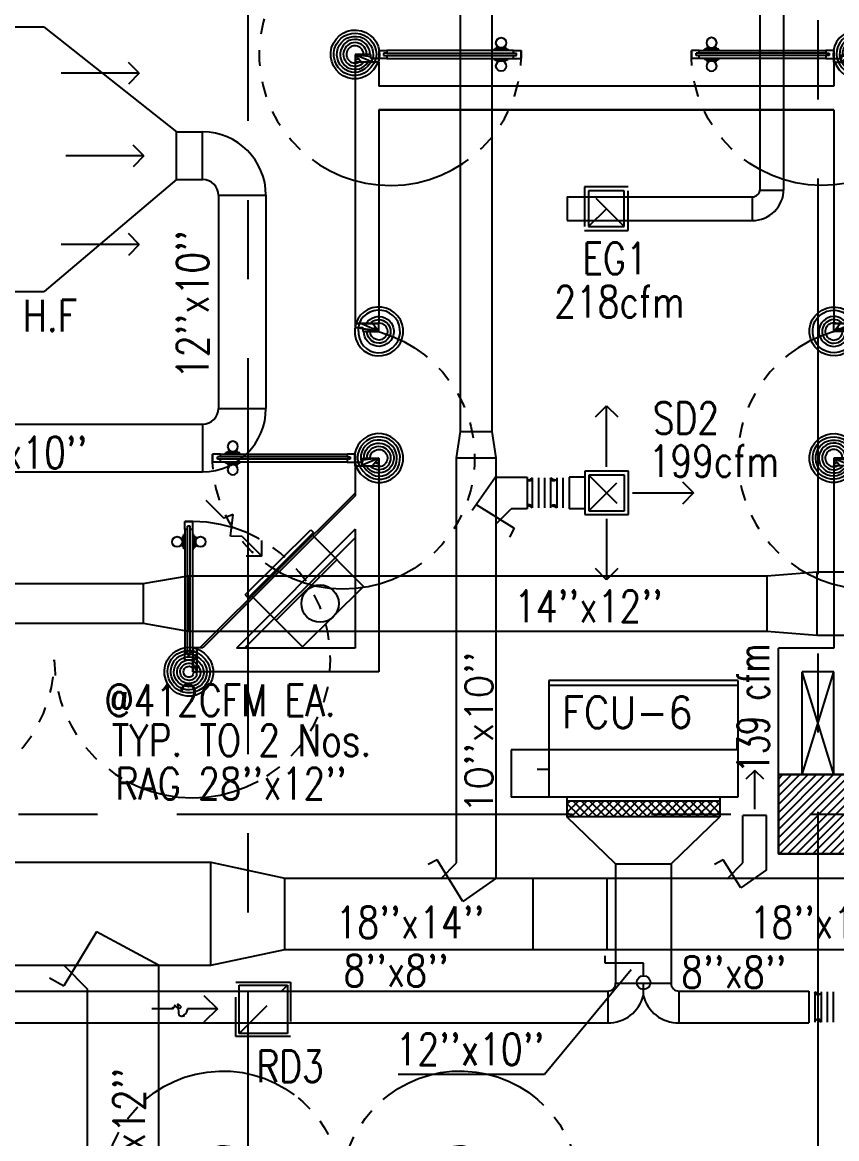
# Model space of a CAD drawing. Extents: x 417866029 to 417866302, y 43498040 to 43498122.
# Drawn here: x 417866060.51 to 417866065.65, y 43498096.26 to 43498103.31 of the extents above; entities that cross this region are included whole.
import ezdxf

# ---------------------------------------------------------------- set-up
doc = ezdxf.new("R2010")
doc.units = 0
doc.header["$MEASUREMENT"] = 0
for name, pattern in [('CENTERX2', [4, 2.5, -0.5, 0.5, -0.5]), ('HIDDEN', [0.375, 0.25, -0.125]), ('HIDDEN2', [0.1875, 0.125, -0.0625])]:
    doc.linetypes.add(name, pattern=pattern)
doc.layers.get('0').update_dxf_attribs({"linetype": 'CONTINUOUS'})
for name, color, linetype in [('AXES', 11, 'CENTERX2'), ('COL', 7, 'CONTINUOUS'), ('DOOR', 9, 'CONTINUOUS'), ('DUCT', 6, 'CONTINUOUS'), ('EXDUCT', 10, 'CONTINUOUS'), ('FCU', 6, 'CONTINUOUS'), ('HAT', 11, 'CONTINUOUS'), ('M-AC-FLEX', 7, 'CONTINUOUS'), ('M-EGU.', 2, 'CONTINUOUS'), ('M-TEXT', 2, 'CONTINUOUS'), ('SHAFT', 9, 'CONTINUOUS'), ('WALL', 9, 'CONTINUOUS')]:
    doc.layers.add(name, color=color, linetype=linetype)
doc.styles.add('AC', font='ROMANS.SHX', dxfattribs={"height": 200})
doc.styles.add('ROMANS', font='ROMANS.shx', dxfattribs={"width": 0.6})

# ---------------------------------------------------------------- blocks, each defined once
blk = doc.blocks.new('DOOR90')
at = {"layer": 'DOOR', "color": 7, "linetype": 'ByBlock'}
for p, q in [((-150, 0), (0, 0)), ((-150, 0), (-150, -25)), ((0, -50), (-113.7, 0)), ((0, -50), (-40.1, 0)), ((0, -50), (0, 0)), ((-1000, -25), (-1050, -25)), ((-1050, -75), (-1050, -25)), ((-1050, -25), (-1050, -75)), ((-1000, -42), (-1020, -42)), ((-1020, -42), (-1020, -58)), ((-1000, -58), (-1020, -58)), ((-1000, -25), (-1000, -42)), ((-1000, -58), (-1000, -75)), ((-877.6, -17.8), (-967.6, -17.8)), ((-967.6, -25), (-967.6, -17.8)), ((-955, -8.8), (-890.2, -8.8)), ((-955, -17.8), (-955, -8.8)), ((-955, -17.8), (-890.2, -17.8)), ((-890.2, -17.8), (-890.2, -8.8)), ((-877.6, -25), (-877.6, -17.8)), ((-200, -25), (-150, -25)), ((-200, -42), (-200, -25)), ((-180, -42), (-200, -42)), ((-200, -58), (-180, -58)), ((-200, -75), (-200, -58)), ((-180, -58), (-180, -42)), ((-150, -25), (-100, -25)), ((-150, -75), (-150, -25)), ((-100, -25), (-100, -50)), ((0, -50), (-100, -36.6)), ((-100, -50), (0, -50)), ((-1000, -75), (-1050, -75)), ((-967.6, -75), (-967.6, -82.2)), ((-877.6, -82.2), (-967.6, -82.2)), ((-955, -82.2), (-890.2, -82.2)), ((-955, -82.2), (-955, -91.2)), ((-955, -91.2), (-890.2, -91.2)), ((-890.2, -82.2), (-890.2, -91.2)), ((-877.6, -75), (-877.6, -82.2)), ((-150, -75), (-200, -75)), ((-150, -875), (-100, -875)), ((-150, -900), (-150, -875)), ((-150, -900), (0, -900)), ((0, -900), (-150, -900)), ((0, -850), (-113.7, -900)), ((-100, -875), (-100, -850)), ((0, -850), (-100, -863.4)), ((-100, -850), (0, -850)), ((0, -850), (-40.1, -900)), ((0, -850), (0, -900))]:
    blk.add_line(p, q, dxfattribs=at)
at = {"layer": 'DOOR', "linetype": 'ByBlock'}
for p, q in [((-200, -25), (-1000, -25)), ((-200, -42), (-1000, -42)), ((-200, -58), (-1000, -58)), ((-1000, -75), (-200, -75))]:
    blk.add_line(p, q, dxfattribs=at)
at = {"layer": 'DOOR', "color": 7, "linetype": 'ByBlock'}
for centre in [(-922.6, 23.5), (-922.6, -123.5)]:
    blk.add_circle(centre, 32.4, dxfattribs=at)
for centre, radius, start, end in [((0, -50), 154.4, 161.10529, 166.28577), ((0, -50), 94.4, 148.01819, 180), ((0, -50), 134.4, 158.15985, 169.28002), ((0, -50), 114.4, 154.08384, 167.37743), ((0, -50), 74.4, 137.77643, 180), ((0, -50), 54.4, 113.20738, 180), ((0, -50), 34.4, 90, 180), ((0, -50), 14.4, 90, 180), ((0, -850), 154.4, 193.71423, 198.89471), ((0, -850), 134.4, 190.71998, 201.84015), ((0, -850), 94.4, 180, 211.98181), ((0, -850), 74.4, 180, 222.22357), ((0, -850), 54.4, 180, 246.79262), ((0, -850), 34.4, 180, 270), ((0, -850), 14.4, 180, 270)]:
    blk.add_arc(centre, radius, start, end, dxfattribs=at)
at = {"layer": 'DOOR', "linetype": 'HIDDEN', "ltscale": 0.5}
blk.add_arc((-222.2, -50), 828.2, 178.27012, 275.00304, dxfattribs=at)
blk = doc.blocks.new('A$C6F293607')
at = {"layer": 'DOOR', "color": 0, "linetype": 'ByBlock'}
for p, q in [((80.9, 875), (130.9, 875)), ((130.9, 875), (80.9, 875)), ((80.9, 825), (80.9, 875)), ((130.9, 825), (130.9, 875)), ((1630.9, 875), (1580.9, 875)), ((1580.9, 875), (1630.9, 875)), ((1580.9, 825), (1580.9, 875)), ((1630.9, 825), (1630.9, 875)), ((73.7, 780), (64.7, 780)), ((64.7, 780), (64.7, 715.2)), ((80.9, 792.6), (73.7, 792.6)), ((73.7, 702.6), (73.7, 792.6)), ((73.7, 780), (73.7, 715.2)), ((80.9, 825), (97.9, 825)), ((97.9, 845), (113.9, 845)), ((97.9, 825), (97.9, 845)), ((113.9, 825), (113.9, 845)), ((113.9, 825), (130.9, 825)), ((130.9, 792.6), (138.1, 792.6)), ((138.1, 702.6), (138.1, 792.6)), ((138.1, 780), (147.1, 780)), ((138.1, 780), (138.1, 715.2)), ((147.1, 780), (147.1, 715.2)), ((1597.9, 825), (1580.9, 825)), ((1613.9, 845), (1597.9, 845)), ((1597.9, 825), (1597.9, 845)), ((1613.9, 825), (1613.9, 845)), ((1630.9, 825), (1613.9, 825)), ((73.7, 715.2), (64.7, 715.2)), ((138.1, 715.2), (147.1, 715.2)), ((80.9, 702.6), (73.7, 702.6)), ((130.9, 702.6), (138.1, 702.6)), ((55.9, 0), (55.9, 150)), ((55.9, 150), (80.9, 150)), ((80.9, 150), (80.9, 0)), ((1655.9, 150), (1630.9, 150)), ((1630.9, 150), (1630.9, 0)), ((1655.9, 0), (1655.9, 150)), ((97.9, 125), (80.9, 125)), ((80.9, 125), (80.9, 75)), ((130.9, 75), (80.9, 75)), ((97.9, 105), (97.9, 125)), ((113.9, 105), (97.9, 105)), ((130.9, 125), (113.9, 125)), ((113.9, 125), (113.9, 105)), ((130.9, 75), (130.9, 125)), ((1580.9, 125), (1597.9, 125)), ((1580.9, 75), (1580.9, 125)), ((1580.9, 75), (1630.9, 75)), ((1597.9, 125), (1597.9, 105)), ((1597.9, 105), (1613.9, 105)), ((1613.9, 125), (1630.9, 125)), ((1613.9, 105), (1613.9, 125)), ((1630.9, 125), (1630.9, 75)), ((80.9, 0), (55.9, 0)), ((1630.9, 0), (1655.9, 0))]:
    blk.add_line(p, q, dxfattribs=at)
at = {"layer": 'DOOR', "linetype": 'ByBlock'}
for p, q in [((80.9, 125), (80.9, 825)), ((97.9, 125), (97.9, 825)), ((113.9, 125), (113.9, 825)), ((130.9, 825), (130.9, 125)), ((1580.9, 825), (1580.9, 125)), ((1597.9, 125), (1597.9, 825)), ((1613.9, 125), (1613.9, 825)), ((1630.9, 125), (1630.9, 825))]:
    blk.add_line(p, q, dxfattribs=at)
at = {"layer": 'DOOR', "color": 9, "linetype": 'ByBlock'}
for p, q in [((80.9, 56.9), (55.9, 113.7)), ((1630.9, 56.9), (1655.9, 113.7)), ((80.9, 20.1), (55.9, 40.1)), ((1630.9, 20.1), (1655.9, 40.1))]:
    blk.add_line(p, q, dxfattribs=at)
at = {"layer": 'DOOR', "color": 0, "linetype": 'ByBlock'}
for centre in [(32.4, 747.6), (179.5, 747.6)]:
    blk.add_circle(centre, 32.4, dxfattribs=at)
at = {"layer": 'DOOR', "linetype": 'HIDDEN', "ltscale": 0.5}
for centre, start, end in [((105.9, 123.8), 356.27506, 91.90618), ((1605.9, 123.8), 88.09382, 183.72494)]:
    blk.add_arc(centre, 751.6, start, end, dxfattribs=at)
at = {"layer": 'DOOR', "color": 9, "linetype": 'ByBlock'}
for centre, radius, start, end in [((105.9, 0), 154.4, 103.71423, 108.89471), ((1605.9, 0), 154.4, 71.10529, 76.28577), ((105.9, 0), 134.4, 100.71998, 111.84015), ((105.9, 0), 114.4, 102.62257, 115.91616), ((105.9, 0), 94.4, 105.35656, 121.98181), ((1605.9, 0), 134.4, 68.15985, 79.28002), ((1605.9, 0), 114.4, 64.08384, 77.37743), ((1605.9, 0), 94.4, 58.01819, 74.64344), ((105.9, 0), 74.4, 109.63413, 132.22357), ((105.9, 0), 54.4, 117.35758, 156.79262), ((105.9, 0), 34.4, 136.61069, 180), ((1605.9, 0), 74.4, 47.77643, 70.36587), ((1605.9, 0), 54.4, 23.20738, 62.64242), ((1605.9, 0), 34.4, 0, 43.38931)]:
    blk.add_arc(centre, radius, start, end, dxfattribs=at)
blk = doc.blocks.new('D1')
at = {"layer": 'DOOR', "color": 0, "linetype": 'ByBlock'}
for p, q in [((25, 948.6), (75, 948.6)), ((75, 948.6), (25, 948.6)), ((25, 898.6), (25, 948.6)), ((42, 918.6), (58, 918.6)), ((42, 898.6), (42, 918.6)), ((58, 898.6), (58, 918.6)), ((75, 898.6), (75, 948.6)), ((1775, 948.6), (1725, 948.6)), ((1725, 948.6), (1775, 948.6)), ((1725, 898.6), (1725, 948.6)), ((1758, 918.6), (1742, 918.6)), ((1742, 898.6), (1742, 918.6)), ((1758, 898.6), (1758, 918.6)), ((1775, 898.6), (1775, 948.6)), ((17.8, 853.6), (8.8, 853.6)), ((8.8, 853.6), (8.8, 788.8)), ((25, 866.2), (17.8, 866.2)), ((17.8, 776.2), (17.8, 866.2)), ((17.8, 853.6), (17.8, 788.8)), ((25, 898.6), (42, 898.6)), ((58, 898.6), (75, 898.6)), ((75, 866.2), (82.2, 866.2)), ((82.2, 776.2), (82.2, 866.2)), ((82.2, 853.6), (91.2, 853.6)), ((82.2, 853.6), (82.2, 788.8)), ((91.2, 853.6), (91.2, 788.8)), ((1717.8, 853.6), (1708.8, 853.6)), ((1708.8, 853.6), (1708.8, 788.8)), ((1725, 866.2), (1717.8, 866.2)), ((1717.8, 776.2), (1717.8, 866.2)), ((1717.8, 853.6), (1717.8, 788.8)), ((1742, 898.6), (1725, 898.6)), ((1775, 898.6), (1758, 898.6)), ((1775, 866.2), (1782.2, 866.2)), ((1782.2, 776.2), (1782.2, 866.2)), ((1782.2, 853.6), (1791.2, 853.6)), ((1782.2, 853.6), (1782.2, 788.8)), ((1791.2, 853.6), (1791.2, 788.8)), ((17.8, 788.8), (8.8, 788.8)), ((25, 776.2), (17.8, 776.2)), ((75, 776.2), (82.2, 776.2)), ((82.2, 788.8), (91.2, 788.8)), ((1717.8, 788.8), (1708.8, 788.8)), ((1725, 776.2), (1717.8, 776.2)), ((1775, 776.2), (1782.2, 776.2)), ((1782.2, 788.8), (1791.2, 788.8)), ((0, 0), (0, 150)), ((0, 150), (25, 150)), ((25, 150), (25, 0)), ((1800, 150), (1775, 150)), ((1775, 150), (1775, 0)), ((1800, 0), (1800, 150)), ((42, 125), (25, 125)), ((25, 125), (25, 75)), ((75, 75), (25, 75)), ((42, 105), (42, 125)), ((58, 105), (42, 105)), ((75, 125), (58, 125)), ((58, 125), (58, 105)), ((75, 75), (75, 125)), ((1725, 125), (1742, 125)), ((1725, 75), (1725, 125)), ((1725, 75), (1775, 75)), ((1742, 125), (1742, 105)), ((1742, 105), (1758, 105)), ((1758, 125), (1775, 125)), ((1758, 105), (1758, 125)), ((1775, 125), (1775, 75)), ((25, 0), (0, 0)), ((1775, 0), (1800, 0))]:
    blk.add_line(p, q, dxfattribs=at)
at = {"layer": 'DOOR', "linetype": 'ByBlock'}
for p, q in [((25, 125), (25, 898.6)), ((42, 125), (42, 898.6)), ((58, 125), (58, 898.6)), ((75, 898.6), (75, 125)), ((1725, 898.6), (1725, 125)), ((1742, 125), (1742, 898.6)), ((1758, 125), (1758, 898.6)), ((1775, 125), (1775, 898.6))]:
    blk.add_line(p, q, dxfattribs=at)
at = {"layer": 'DOOR', "color": 9, "linetype": 'ByBlock'}
for p, q in [((25, 56.9), (0, 113.7)), ((1775, 56.9), (1800, 113.7)), ((25, 20.1), (0, 40.1)), ((1775, 20.1), (1800, 40.1))]:
    blk.add_line(p, q, dxfattribs=at)
at = {"layer": 'DOOR', "color": 0, "linetype": 'ByBlock'}
for centre in [(-23.5, 821.2), (123.5, 821.2), (1676.5, 821.2), (1823.5, 821.2)]:
    blk.add_circle(centre, 32.4, dxfattribs=at)
at = {"layer": 'DOOR', "linetype": 'HIDDEN', "ltscale": 0.5}
for centre, start, end in [((27.5, 76.1), 359.92935, 90.16435), ((1772.5, 76.1), 89.83565, 180.07065)]:
    blk.add_arc(centre, 872.5, start, end, dxfattribs=at)
at = {"layer": 'DOOR', "color": 9, "linetype": 'ByBlock'}
for centre, radius, start, end in [((50, 0), 154.4, 103.71423, 108.89471), ((1750, 0), 154.4, 71.10529, 76.28577), ((50, 0), 134.4, 100.71998, 111.84015), ((50, 0), 114.4, 102.62257, 115.91616), ((50, 0), 94.4, 105.35656, 121.98181), ((1750, 0), 134.4, 68.15985, 79.28002), ((1750, 0), 114.4, 64.08384, 77.37743), ((1750, 0), 94.4, 58.01819, 74.64344), ((50, 0), 74.4, 109.63413, 132.22357), ((50, 0), 54.4, 117.35758, 156.79262), ((50, 0), 34.4, 136.61069, 180), ((1750, 0), 74.4, 47.77643, 70.36587), ((1750, 0), 54.4, 23.20738, 62.64242), ((1750, 0), 34.4, 0, 43.38931)]:
    blk.add_arc(centre, radius, start, end, dxfattribs=at)
blk = doc.blocks.new('*X40')
at = {"color": 0}
for p, q in [((-750.2, 2537.8), (-672.3, 2615.8)), ((-750.2, 2590.8), (-725.3, 2615.8)), ((-719.2, 2515.8), (-619.2, 2615.8)), ((-606.6, 2515.8), (-706.6, 2615.8)), ((-666.2, 2515.8), (-566.2, 2615.8)), ((-553.6, 2515.8), (-653.6, 2615.8)), ((-613.2, 2515.8), (-513.2, 2615.8)), ((-500.5, 2515.8), (-600.5, 2615.8)), ((-560.1, 2515.8), (-460.1, 2615.8)), ((-447.5, 2515.8), (-547.5, 2615.8)), ((-507.1, 2515.8), (-407.1, 2615.8)), ((-394.5, 2515.8), (-494.5, 2615.8)), ((-454.1, 2515.8), (-354.1, 2615.8)), ((-341.4, 2515.8), (-441.4, 2615.8)), ((-401, 2515.8), (-301, 2615.8)), ((-288.4, 2515.8), (-388.4, 2615.8)), ((-348, 2515.8), (-248, 2615.8)), ((-235.4, 2515.8), (-335.4, 2615.8)), ((-295, 2515.8), (-195, 2615.8)), ((-182.3, 2515.8), (-282.3, 2615.8)), ((-241.9, 2515.8), (-141.9, 2615.8)), ((-129.3, 2515.8), (-229.3, 2615.8)), ((-188.9, 2515.8), (-88.9, 2615.8)), ((-76.3, 2515.8), (-176.3, 2615.8)), ((-135.9, 2515.8), (-35.9, 2615.8)), ((-23.2, 2515.8), (-123.2, 2615.8)), ((-82.8, 2515.8), (17.2, 2615.8)), ((29.8, 2515.8), (-70.2, 2615.8)), ((-29.8, 2515.8), (70.2, 2615.8)), ((82.8, 2515.8), (-17.2, 2615.8)), ((23.2, 2515.8), (123.2, 2615.8)), ((135.9, 2515.8), (35.9, 2615.8)), ((76.3, 2515.8), (176.3, 2615.8)), ((188.9, 2515.8), (88.9, 2615.8)), ((214.8, 2543), (141.9, 2615.8)), ((214.8, 2596), (195, 2615.8)), ((-659.6, 2515.8), (-750.2, 2606.4)), ((-712.7, 2515.8), (-750.2, 2553.4)), ((129.3, 2515.8), (214.8, 2601.2)), ((182.3, 2515.8), (214.8, 2548.2))]:
    blk.add_line(p, q, dxfattribs=at)
blk = doc.blocks.new('WAP16')
at = {"color": 6}
for p, q in [((-597, 0), (-597, -737)), ((-597, 0), (597, 0)), ((597, 0), (597, -737)), ((-597, -437), (597, -437)), ((-597, -737), (597, -737))]:
    blk.add_line(p, q, dxfattribs=at)
at = {"color": 3}
for p, q in [((-597, -32), (597, -32)), ((597, -437), (835, -437)), ((835, -437), (835, -737)), ((597, -562), (670.3, -562)), ((-482.5, -737), (-482.5, -862)), ((-482.5, -762), (482.5, -762)), ((482.5, -737), (482.5, -862)), ((597, -737), (835, -737)), ((-482.5, -862), (482.5, -862))]:
    blk.add_line(p, q, dxfattribs=at)
at = {"color": 11}
blk.add_blockref('*X40', (267.7, -3377.8), dxfattribs=at)
blk = doc.blocks.new('*X80')
at = {"color": 0}
for p, q in [((49339.2, 169936.3), (49792.7, 170389.7)), ((49339.2, 169989.3), (49739.6, 170389.7)), ((49339.2, 170042.3), (49686.6, 170389.7)), ((49339.2, 170095.4), (49633.6, 170389.7)), ((49339.2, 170148.4), (49580.5, 170389.7)), ((49339.2, 170201.4), (49527.5, 170389.7)), ((49339.2, 170254.5), (49474.5, 170389.7)), ((49339.2, 170307.5), (49421.4, 170389.7)), ((49339.2, 170360.5), (49368.4, 170389.7)), ((49345.7, 169889.7), (49839.2, 170383.3)), ((49398.7, 169889.7), (49839.2, 170330.2)), ((49451.8, 169889.7), (49839.2, 170277.2)), ((49504.8, 169889.7), (49839.2, 170224.2)), ((49557.8, 169889.7), (49839.2, 170171.1)), ((49610.9, 169889.7), (49839.2, 170118.1)), ((49663.9, 169889.7), (49839.2, 170065.1)), ((49716.9, 169889.7), (49839.2, 170012)), ((49770, 169889.7), (49839.2, 169959)), ((49823, 169889.7), (49839.2, 169906))]:
    blk.add_line(p, q, dxfattribs=at)
blk = doc.blocks.new('COL50')
at = {"layer": 'COL'}
blk.add_lwpolyline([(-250, 250), (-250, -250), (250, -250), (250, 250)], close=True, dxfattribs=at)

msp = doc.modelspace()

# ---------------------------------------------------------------- linework, layer by layer
at = {"layer": 'AXES'}
for p, q in [((417866065.5337, 43498039.8221), (417866065.5337, 43498118.2996)), ((417866061.9337, 43498046.6864), (417866061.9337, 43498105.5064)), ((417866029.4822, 43498098.3064), (417866098.5737, 43498098.3064))]:
    msp.add_line(p, q, dxfattribs=at)
at = {"layer": 'DOOR', "color": 0, "linetype": 'ByBlock'}
for p, q in [((417866061.5837, 43498099.2065), (417866061.5837, 43498099.3565)), ((417866061.5837, 43498099.3565), (417866061.6087, 43498099.3565))]:
    msp.add_line(p, q, dxfattribs=at)
at = {"layer": 'DOOR', "color": 9, "linetype": 'ByBlock'}
msp.add_arc((417866061.5587, 43498099.3565), 0.0344, 316.61069, 0, dxfattribs=at)
at = {"layer": 'DUCT', "linetype": 'ByBlock'}
for p, q in [((417866063.2748, 43498100.7244), (417866063.2748, 43498104.4602)), ((417866063.4748, 43498100.7244), (417866063.4748, 43498104.4602)), ((417866063.2498, 43498100.5571), (417866063.2748, 43498100.7244)), ((417866063.2748, 43498100.7244), (417866063.4748, 43498100.7244)), ((417866063.4998, 43498100.5571), (417866063.4748, 43498100.7244)), ((417866063.2498, 43498097.9992), (417866063.2498, 43498100.5571)), ((417866063.2498, 43498100.5571), (417866063.4998, 43498100.5571)), ((417866063.4998, 43498097.9025), (417866063.4998, 43498100.5571)), ((417866063.4956, 43498100.436), (417866063.3486, 43498100.2261)), ((417866063.4956, 43498100.436), (417866063.6956, 43498100.436)), ((417866063.6956, 43498100.436), (417866063.6956, 43498100.236)), ((417866063.3744, 43498100.2629), (417866063.6137, 43498100.1127)), ((417866063.4956, 43498100.136), (417866063.5956, 43498100.236)), ((417866063.6956, 43498100.236), (417866063.5956, 43498100.236)), ((417866063.6137, 43498100.1127), (417866063.5849, 43498100.0562)), ((417866063.6137, 43498100.1127), (417866063.6137, 43498100.1127)), ((417866064.2549, 43498097.9922), (417866063.9474, 43498098.2891)), ((417866064.6049, 43498097.9922), (417866064.9124, 43498098.2891)), ((417866065.0586, 43498097.9992), (417866065.0586, 43498098.2992)), ((417866065.2086, 43498098.2992), (417866065.0586, 43498098.2992)), ((417866065.2086, 43498097.9545), (417866065.2086, 43498098.2992)), ((417866057.0692, 43498098.0025), (417866061.6976, 43498098.0025)), ((417866061.6976, 43498097.3525), (417866061.6976, 43498098.0025)), ((417866061.6976, 43498098.0025), (417866062.1654, 43498097.9025)), ((417866064.2549, 43498097.9922), (417866064.6049, 43498097.9922)), ((417866064.2549, 43498097.9922), (417866064.2549, 43498097.239)), ((417866064.6049, 43498097.9922), (417866064.6049, 43498097.239)), ((417866062.1654, 43498097.9025), (417866064.3049, 43498097.9025)), ((417866062.1654, 43498097.4525), (417866062.1654, 43498097.9025)), ((417866063.7345, 43498097.4525), (417866063.7345, 43498097.9025)), ((417866064.2022, 43498097.4525), (417866064.2022, 43498097.9025)), ((417866064.5549, 43498097.9025), (417866067.666, 43498097.9025)), ((417866061.6976, 43498097.3525), (417866062.1654, 43498097.4525)), ((417866062.1654, 43498097.4525), (417866064.3049, 43498097.4525)), ((417866064.5549, 43498097.4525), (417866067.666, 43498097.4525)), ((417866057.0692, 43498097.3525), (417866061.6976, 43498097.3525)), ((417866061.3679, 43498094.9715), (417866061.3679, 43498097.3525)), ((417866064.2549, 43498097.239), (417866064.6049, 43498097.239)), ((417866064.4299, 43498097.239), (417866064.4299, 43498097.164)), ((417866058.602, 43498097.189), (417866064.2049, 43498097.189)), ((417866060.9179, 43498094.9715), (417866060.9179, 43498097.2022)), ((417866064.2049, 43498097.189), (417866064.2049, 43498096.989)), ((417866064.6549, 43498097.189), (417866065.4755, 43498097.189)), ((417866064.6549, 43498097.189), (417866064.6549, 43498096.989)), ((417866065.4755, 43498097.189), (417866065.4755, 43498096.989)), ((417866058.602, 43498096.989), (417866064.2049, 43498096.989)), ((417866064.6549, 43498096.989), (417866065.4755, 43498096.989))]:
    msp.add_line(p, q, dxfattribs=at)
at = {"layer": 'DUCT', "linetype": 'Continuous'}
for p, q in [((417866060.6446, 43498103.2777), (417866058.5716, 43498103.2777)), ((417866061.4804, 43498102.3162), (417866060.6446, 43498101.6092)), ((417866058.5716, 43498101.6092), (417866060.6446, 43498101.6092)), ((417866060.9752, 43498097.563), (417866060.7691, 43498097.2217))]:
    msp.add_line(p, q, dxfattribs=at)
at = {"layer": 'DUCT'}
for p, q in [((417866060.6446, 43498103.2777), (417866061.4804, 43498102.6162)), ((417866061.4804, 43498102.6162), (417866061.6458, 43498102.6162)), ((417866061.4804, 43498102.3162), (417866061.4804, 43498102.6162)), ((417866061.6458, 43498102.3162), (417866061.6458, 43498102.6162)), ((417866061.4804, 43498102.3162), (417866061.6458, 43498102.3162)), ((417866061.7458, 43498102.2162), (417866062.0458, 43498102.2162)), ((417866061.7458, 43498102.2162), (417866061.7458, 43498100.8702)), ((417866062.0458, 43498102.2162), (417866062.0458, 43498100.8702)), ((417866061.7458, 43498100.8702), (417866062.0458, 43498100.8702)), ((417866059.4686, 43498100.7702), (417866061.6458, 43498100.7702)), ((417866061.6458, 43498100.7702), (417866061.6458, 43498100.4702)), ((417866059.4686, 43498100.4702), (417866061.6458, 43498100.4702)), ((417866063.1265, 43498098.0173), (417866063.0701, 43498097.9885)), ((417866063.2905, 43498097.7559), (417866063.1265, 43498098.0173)), ((417866063.1265, 43498098.0173), (417866063.1265, 43498098.0173)), ((417866063.1498, 43498097.8992), (417866063.2498, 43498097.9992)), ((417866064.9353, 43498098.0173), (417866064.8788, 43498097.9885)), ((417866065.046, 43498097.8407), (417866064.9353, 43498098.0173)), ((417866064.9353, 43498098.0173), (417866064.9353, 43498098.0173)), ((417866064.9586, 43498097.8992), (417866065.0586, 43498097.9992)), ((417866065.2086, 43498097.9545), (417866065.046, 43498097.8407)), ((417866063.4998, 43498097.9025), (417866063.2905, 43498097.7559)), ((417866061.3662, 43498097.3521), (417866060.9752, 43498097.563)), ((417866060.7703, 43498097.3497), (417866060.9179, 43498097.2022))]:
    msp.add_line(p, q, dxfattribs=at)
at = {"layer": 'DUCT', "linetype": 'HIDDEN2'}
for p, q in [((417866064.3049, 43498097.9025), (417866064.5549, 43498097.9025)), ((417866064.3049, 43498097.4525), (417866064.5549, 43498097.4525))]:
    msp.add_line(p, q, dxfattribs=at)
at = {"layer": 'DUCT', "color": 2, "linetype": 'ByBlock'}
for p, q in [((417866064.1881, 43498097.3646), (417866064.1881, 43498097.4116)), ((417866064.4312, 43498097.3646), (417866064.1881, 43498097.3646)), ((417866064.4312, 43498097.2862), (417866064.4312, 43498097.3646))]:
    msp.add_line(p, q, dxfattribs=at)
at = {"layer": 'DUCT', "color": 4, "linetype": 'ByBlock'}
for p, q in [((417866064.3525, 43498097.3223), (417866063.8055, 43498096.662)), ((417866063.8055, 43498096.662), (417866062.8817, 43498096.662))]:
    msp.add_line(p, q, dxfattribs=at)
at = {"layer": 'DUCT', "linetype": 'HIDDEN'}
msp.add_line((417866060.679, 43498097.2738), (417866060.7691, 43498097.2217), dxfattribs=at)
at = {"layer": 'DUCT', "color": 2, "linetype": 'ByBlock'}
msp.add_circle((417866064.4312, 43498097.2431), 0.0431, dxfattribs=at)
at = {"layer": 'DUCT'}
for centre, radius, start, end in [((417866061.6458, 43498102.2162), 0.4, 0, 90), ((417866061.6458, 43498102.2162), 0.1, 0, 90), ((417866061.6458, 43498100.8702), 0.4, 270, 0), ((417866061.6458, 43498100.8702), 0.1, 270, 0)]:
    msp.add_arc(centre, radius, start, end, dxfattribs=at)
at = {"layer": 'DUCT', "linetype": 'ByBlock'}
for centre, radius, start, end in [((417866064.2049, 43498097.239), 0.05, 270, 0), ((417866064.6549, 43498097.239), 0.05, 180, 270), ((417866064.2115, 43498097.2127), 0.2238, 268.31395, 347.43601), ((417866064.6483, 43498097.2127), 0.2238, 192.56399, 271.68605)]:
    msp.add_arc(centre, radius, start, end, dxfattribs=at)
at = {"layer": 'EXDUCT', "linetype": 'ByBlock'}
for p, q in [((417866065.3172, 43498102.2563), (417866065.3172, 43498104.5673)), ((417866065.1672, 43498102.2564), (417866065.1672, 43498104.4673)), ((417866065.1666, 43498102.2485), (417866065.3171, 43498102.2479)), ((417866063.9478, 43498102.2064), (417866065.1172, 43498102.2064)), ((417866063.9478, 43498102.2064), (417866063.9478, 43498102.0564)), ((417866065.1172, 43498102.2064), (417866065.1173, 43498102.0564)), ((417866063.9478, 43498102.0564), (417866065.1173, 43498102.0564)), ((417866065.2098, 43498099.8133), (417866065.5255, 43498099.8383)), ((417866065.5255, 43498099.8383), (417866065.5255, 43498099.4383)), ((417866065.5255, 43498099.8383), (417866071.5645, 43498099.8383)), ((417866050.515, 43498099.7633), (417866061.2695, 43498099.7633)), ((417866061.2695, 43498099.7633), (417866061.5543, 43498099.8133)), ((417866061.2695, 43498099.7633), (417866061.2695, 43498099.5133)), ((417866061.5543, 43498099.8133), (417866065.2098, 43498099.8133)), ((417866061.5543, 43498099.8133), (417866061.5543, 43498099.4633)), ((417866065.2098, 43498099.8133), (417866065.2098, 43498099.4633)), ((417866050.515, 43498099.5133), (417866061.2695, 43498099.5133)), ((417866061.2695, 43498099.5133), (417866061.5543, 43498099.4633)), ((417866061.5543, 43498099.4633), (417866065.2098, 43498099.4633)), ((417866065.2098, 43498099.4633), (417866065.5255, 43498099.4383)), ((417866065.5255, 43498099.4383), (417866071.4145, 43498099.4383))]:
    msp.add_line(p, q, dxfattribs=at)
msp.add_circle((417866062.3878, 43498099.6372), 0.118, dxfattribs=at)
for radius in [0.05, 0.2]:
    msp.add_arc((417866065.1172, 43498102.2564), radius, 270, 0, dxfattribs=at)
at = {"layer": 'M-AC-FLEX', "color": 11}
for p, q in [((417866063.7278, 43498100.432), (417866063.7278, 43498100.241)), ((417866063.7668, 43498100.432), (417866063.7668, 43498100.241)), ((417866063.8058, 43498100.432), (417866063.8058, 43498100.241)), ((417866063.8441, 43498100.432), (417866063.8441, 43498100.241)), ((417866063.8441, 43498100.432), (417866063.8441, 43498100.241)), ((417866063.8831, 43498100.432), (417866063.8831, 43498100.241)), ((417866063.8831, 43498100.432), (417866063.8831, 43498100.241)), ((417866063.9214, 43498100.432), (417866063.9214, 43498100.241)), ((417866065.5138, 43498097.1845), (417866065.5138, 43498096.9935)), ((417866065.5138, 43498097.1845), (417866065.5138, 43498096.9935)), ((417866065.5528, 43498097.1845), (417866065.5528, 43498096.9935)), ((417866065.5528, 43498097.1845), (417866065.5528, 43498096.9935)), ((417866065.5911, 43498097.1845), (417866065.5911, 43498096.9935)), ((417866065.6302, 43498097.1845), (417866065.6302, 43498096.9935))]:
    msp.add_line(p, q, dxfattribs=at)
at = {"layer": 'M-AC-FLEX'}
for points in [[(417866063.6956, 43498100.4172, 0.641333), (417866063.7278, 43498100.432, -1), (417866063.7668, 43498100.432, 1), (417866063.8058, 43498100.432, -1.018005), (417866063.8441, 43498100.432)], [(417866063.7278, 43498100.432, -0.641333), (417866063.6956, 43498100.4172, -0.641333)], [(417866063.9604, 43498100.432, -1), (417866063.9214, 43498100.432, 1.018005), (417866063.8831, 43498100.432)], [(417866063.6956, 43498100.2558, -0.641333), (417866063.7278, 43498100.241, 1), (417866063.7668, 43498100.241, -1), (417866063.8058, 43498100.241, 1.018005), (417866063.8441, 43498100.241)], [(417866063.7278, 43498100.241, 0.641333), (417866063.6956, 43498100.2558, 0.641333)], [(417866063.9604, 43498100.241, 1), (417866063.9214, 43498100.241, -1.018005), (417866063.8831, 43498100.241)], [(417866065.4755, 43498097.1845, -1.018005), (417866065.5138, 43498097.1845)], [(417866065.7082, 43498097.1845, -1), (417866065.6692, 43498097.1845, 1), (417866065.6302, 43498097.1845, -1), (417866065.5911, 43498097.1845, 1.018005), (417866065.5528, 43498097.1845)], [(417866065.7082, 43498096.9935, 1), (417866065.6692, 43498096.9935, -1), (417866065.6302, 43498096.9935, 1), (417866065.5911, 43498096.9935, -1.018005), (417866065.5528, 43498096.9935)], [(417866065.4755, 43498096.9935, 1.018005), (417866065.5138, 43498096.9935)]]:
    msp.add_lwpolyline(points, format="xyb", dxfattribs=at)
for centre, start, end in [((417866063.8636, 43498100.432), 180, 331.56864), ((417866063.8636, 43498100.432), 208.43136, 0), ((417866063.8636, 43498100.241), 28.43137, 180.01777), ((417866063.8636, 43498100.241), 28.43137, 180.01777), ((417866063.8636, 43498100.241), 359.98223, 151.56863), ((417866063.8636, 43498100.241), 359.98223, 151.56863), ((417866065.5333, 43498097.1845), 180, 331.56864), ((417866065.5333, 43498097.1845), 208.43136, 0), ((417866065.5333, 43498096.9935), 28.43137, 180.01777), ((417866065.5333, 43498096.9935), 28.43137, 180.01777), ((417866065.5333, 43498096.9935), 359.98223, 151.56863), ((417866065.5333, 43498096.9935), 359.98223, 151.56863)]:
    msp.add_arc(centre, 0.0195, start, end, dxfattribs=at)
at = {"layer": 'M-EGU.'}
for p, q in [((417866061.2454, 43498102.9869), (417866061.1767, 43498103.0556)), ((417866061.2454, 43498102.9869), (417866060.7518, 43498102.9869)), ((417866061.2454, 43498102.9869), (417866061.1767, 43498102.9181)), ((417866061.275, 43498102.4649), (417866061.2062, 43498102.5336)), ((417866061.275, 43498102.4649), (417866060.7813, 43498102.4649)), ((417866061.275, 43498102.4649), (417866061.2062, 43498102.3962)), ((417866064.0837, 43498102.2439), (417866064.0837, 43498102.0189)), ((417866064.3087, 43498102.2439), (417866064.0837, 43498102.2439)), ((417866064.3087, 43498102.0189), (417866064.3087, 43498102.2439)), ((417866064.0837, 43498102.0189), (417866064.3087, 43498102.0189)), ((417866061.2454, 43498101.9055), (417866061.1767, 43498101.9742)), ((417866061.2454, 43498101.9055), (417866060.7518, 43498101.9055)), ((417866061.2454, 43498101.9055), (417866061.1767, 43498101.8367)), ((417866064.1272, 43498100.8158), (417866064.1979, 43498100.8865)), ((417866064.1979, 43498100.5003), (417866064.1979, 43498100.8865)), ((417866064.1979, 43498100.8865), (417866064.2686, 43498100.8158)), ((417866064.0604, 43498100.474), (417866064.0604, 43498100.199)), ((417866064.3354, 43498100.474), (417866064.0604, 43498100.474)), ((417866064.3354, 43498100.199), (417866064.3354, 43498100.474)), ((417866064.0604, 43498100.4365), (417866063.9604, 43498100.4365)), ((417866063.9604, 43498100.4365), (417866063.9604, 43498100.2365)), ((417866064.6772, 43498100.4072), (417866064.7479, 43498100.3365)), ((417866062.6084, 43498100.3347), (417866061.626, 43498099.3564)), ((417866064.3618, 43498100.3365), (417866064.7479, 43498100.3365)), ((417866064.7479, 43498100.3365), (417866064.6772, 43498100.2658)), ((417866061.6668, 43498100.2908), (417866061.7799, 43498100.1773)), ((417866061.8382, 43498100.2), (417866061.7799, 43498100.1773)), ((417866061.8227, 43498100.0632), (417866061.8382, 43498100.2)), ((417866064.0604, 43498100.2365), (417866063.9604, 43498100.2365)), ((417866064.0604, 43498100.199), (417866064.3354, 43498100.199)), ((417866064.1979, 43498100.1727), (417866064.1979, 43498099.7878)), ((417866061.8961, 43498100.0606), (417866061.8227, 43498100.0632)), ((417866061.8961, 43498100.0606), (417866062.0197, 43498099.9365)), ((417866062.6084, 43498100.0524), (417866061.9094, 43498099.3564)), ((417866061.9152, 43498099.6913), (417866062.3285, 43498100.1029)), ((417866061.9328, 43498099.6736), (417866062.3462, 43498100.0852)), ((417866062.0197, 43498099.9365), (417866062.0199, 43498100.0365)), ((417866062.3285, 43498100.1029), (417866062.3462, 43498100.0852)), ((417866062.3346, 43498100.0737), (417866062.6612, 43498099.7458)), ((417866062.0197, 43498099.9365), (417866061.9197, 43498099.9367)), ((417866062.1093, 43498099.5318), (417866062.4934, 43498099.9143)), ((417866064.1979, 43498099.7878), (417866064.1272, 43498099.8585)), ((417866064.2686, 43498099.8585), (417866064.1979, 43498099.7878)), ((417866061.9152, 43498099.6913), (417866061.9328, 43498099.6736)), ((417866061.9505, 43498099.6912), (417866062.2771, 43498099.3633)), ((417866062.2771, 43498099.3633), (417866062.6612, 43498099.7458)), ((417866065.1337, 43498098.5834), (417866065.0771, 43498098.5268)), ((417866065.1337, 43498098.3391), (417866065.1337, 43498098.5834)), ((417866065.1903, 43498098.5268), (417866065.1337, 43498098.5834)), ((417866061.8763, 43498096.9215), (417866061.8763, 43498097.2263)), ((417866061.8763, 43498097.2263), (417866062.1811, 43498097.2263)), ((417866062.1811, 43498097.2263), (417866062.1811, 43498096.9215)), ((417866061.6537, 43498097.1619), (417866061.7386, 43498097.0771)), ((417866061.4545, 43498097.0771), (417866061.3244, 43498097.0771)), ((417866061.7386, 43498097.0771), (417866061.5501, 43498097.0771)), ((417866061.7386, 43498097.0771), (417866061.6537, 43498096.9922)), ((417866062.1811, 43498096.9215), (417866061.8763, 43498096.9215))]:
    msp.add_line(p, q, dxfattribs=at)
at = {"layer": 'M-EGU.', "linetype": 'HIDDEN'}
for p, q in [((417866064.0587, 43498102.2689), (417866064.0587, 43498101.9939)), ((417866064.3337, 43498102.2689), (417866064.0587, 43498102.2689)), ((417866064.3087, 43498102.0189), (417866064.0837, 43498102.2439)), ((417866064.3337, 43498101.9939), (417866064.3337, 43498102.2689)), ((417866064.0587, 43498101.9939), (417866064.3337, 43498101.9939)), ((417866064.3104, 43498100.449), (417866064.0854, 43498100.449)), ((417866064.0854, 43498100.449), (417866064.3104, 43498100.224)), ((417866064.0854, 43498100.224), (417866064.3104, 43498100.449)), ((417866064.0854, 43498100.449), (417866064.0854, 43498100.224)), ((417866064.3104, 43498100.224), (417866064.3104, 43498100.449)), ((417866064.0854, 43498100.224), (417866064.3104, 43498100.224)), ((417866061.8563, 43498096.9015), (417866061.8563, 43498097.2463)), ((417866061.8563, 43498097.2463), (417866062.2011, 43498097.2463)), ((417866061.8763, 43498096.9215), (417866062.1811, 43498097.2263)), ((417866062.2011, 43498097.2463), (417866062.2011, 43498096.9015)), ((417866062.2011, 43498096.9015), (417866061.8563, 43498096.9015))]:
    msp.add_line(p, q, dxfattribs=at)
at = {"layer": 'M-EGU.', "linetype": 'ByBlock'}
msp.add_line((417866064.1962, 43498102.1314), (417866064.0837, 43498102.0189), dxfattribs=at)
at = {"layer": 'M-EGU.'}
msp.add_lwpolyline([(417866061.4545, 43498097.0771, -0.1324), (417866061.4679, 43498097.0964, -0.15664), (417866061.4864, 43498097.104, -0.736612), (417866061.5015, 43498097.0662, 0.774232), (417866061.5182, 43498097.0297, 0.203349), (417866061.5435, 43498097.0462, 0.193808), (417866061.5501, 43498097.0771)], format="xyb", dxfattribs=at)
at = {"layer": 'SHAFT'}
for p, q in [((417866065.6337, 43498098.5564), (417866065.4337, 43498099.2064)), ((417866065.4337, 43498098.5564), (417866065.6337, 43498099.2064))]:
    msp.add_line(p, q, dxfattribs=at)
at = {"layer": 'WALL'}
for p, q in [((417866062.7587, 43498103.0564), (417866062.6087, 43498103.0564)), ((417866062.6087, 43498103.0564), (417866062.6087, 43498101.4064)), ((417866062.7587, 43498103.0564), (417866062.7587, 43498102.9064)), ((417866065.6337, 43498103.0564), (417866065.6337, 43498102.9064)), ((417866065.6337, 43498103.0564), (417866065.7837, 43498103.0564)), ((417866065.6337, 43498102.9064), (417866062.7587, 43498102.9064)), ((417866065.6337, 43498102.7564), (417866062.7587, 43498102.7564)), ((417866062.7587, 43498102.7564), (417866062.7587, 43498101.4064)), ((417866062.7587, 43498102.7564), (417866065.6337, 43498102.7564)), ((417866065.6337, 43498102.7564), (417866065.6337, 43498101.4064)), ((417866062.6087, 43498101.4064), (417866062.7587, 43498101.4064)), ((417866065.7837, 43498101.4064), (417866065.6337, 43498101.4064)), ((417866062.6087, 43498100.5064), (417866062.6087, 43498100.3186)), ((417866062.6087, 43498100.5064), (417866062.7587, 43498100.5064)), ((417866062.7587, 43498100.5064), (417866062.7587, 43498099.2064)), ((417866065.7837, 43498100.5064), (417866065.6337, 43498100.5064)), ((417866065.6337, 43498100.5064), (417866065.6337, 43498099.3564)), ((417866062.6087, 43498100.3186), (417866061.6466, 43498099.3565)), ((417866062.6087, 43498100.1065), (417866061.8587, 43498099.3564)), ((417866062.6087, 43498100.1065), (417866062.6087, 43498099.3564)), ((417866061.6087, 43498099.3565), (417866061.6087, 43498099.2065)), ((417866061.6466, 43498099.3565), (417866061.6087, 43498099.3565)), ((417866062.6087, 43498099.3564), (417866061.8587, 43498099.3564)), ((417866065.6337, 43498099.3564), (417866065.2837, 43498099.3564)), ((417866065.2837, 43498098.5564), (417866065.2837, 43498099.3564)), ((417866062.7587, 43498099.2064), (417866061.6087, 43498099.2065)), ((417866065.6337, 43498099.2064), (417866065.4337, 43498099.2064)), ((417866065.4337, 43498098.5564), (417866065.4337, 43498099.2064)), ((417866065.6337, 43498098.5564), (417866065.6337, 43498099.2064))]:
    msp.add_line(p, q, dxfattribs=at)
at = {"layer": 'WALL', "linetype": 'ByBlock', "ltscale": 0.3}
msp.add_lwpolyline([(417866065.7837, 43498098.0564), (417866065.2837, 43498098.0564), (417866065.2837, 43498098.5564), (417866065.7837, 43498098.5564)], close=True, dxfattribs=at)

# ---------------------------------------------------------------- block references
at = {"layer": 'COL', "xscale": 0.0009999871253967285, "yscale": 0.001000002026557922, "zscale": 0.001}
msp.add_blockref('COL50', (417866065.5337, 43498098.3064), dxfattribs=at)
at = {"layer": 'DOOR', "color": 0, "linetype": 'ByBlock', "yscale": 0.001000002026557922, "zscale": 0.001, "rotation": 180}
for name, p, xscale in [('DOOR90', (417866062.6087, 43498103.0564), 0.0009999871253967285), ('DOOR90', (417866065.7837, 43498103.0564), -0.0009999871253967285), ('DOOR90', (417866062.7587, 43498100.5064), -0.0009999871253967285), ('DOOR90', (417866065.6337, 43498100.5064), 0.0009999871253967285), ('A$C6F293607', (417866061.6678, 43498096.0564), -0.0009999871253967285)]:
    msp.add_blockref(name, p, dxfattribs=dict(at, xscale=xscale))
at = {"layer": 'DOOR', "color": 0, "linetype": 'ByBlock', "ltscale": 0.3, "xscale": 0.0009999871253967285, "yscale": 0.001000002026557922, "zscale": 0.001}
msp.add_blockref('D1', (417866059.8087, 43498099.2065), dxfattribs=at)
at = {"layer": 'FCU', "linetype": 'ByBlock', "xscale": -0.0009999871253967285, "yscale": 0.001000002026557922, "zscale": 0.001}
msp.add_blockref('WAP16', (417866064.4299, 43498099.1511), dxfattribs=at)
at = {"layer": 'HAT', "xscale": 0.0009999871253967285, "yscale": 0.001000002026557922, "zscale": 0.001}
msp.add_blockref('*X80', (417866015.9445, 43497928.1667), dxfattribs=at)

# ---------------------------------------------------------------- texts
at = {"layer": 'M-TEXT', "style": 'ROMANS'}
for s, width, p in [("12''x10''", 0.8, (417866061.6817, 43498101.0562)), ('139 cfm', 0.7, (417866065.224, 43498098.5676)), ("16''x12''", 0.8, (417866061.2813, 43498095.7651))]:
    msp.add_text(s, height=0.2, rotation=90, dxfattribs=dict(at, width=width)).set_placement(p)
at = {"layer": 'M-TEXT'}
for s, style, width, p in [('EG1', 'AC', 0.8, (417866064.0452, 43498101.7177)), ('218cfm', 'ROMANS', 0.8, (417866063.8675, 43498101.4435)), ('H.F', 'ROMANS', 0.8, (417866060.5106, 43498101.3563)), ('SD2', 'ROMANS', 0.8, (417866064.4902, 43498100.709)), ("12''x10''", 'ROMANS', 0.8, (417866059.9788, 43498100.4908)), ('199cfm', 'ROMANS', 0.8, (417866064.4645, 43498100.4377)), ("14''x12''", 'AC', 0.8, (417866063.614, 43498099.5199)), ('@412CFM EA.', 'AC', 0.8, (417866061.0255, 43498098.926)), ('FCU-6', 'ROMANS', 0.9, (417866063.9158, 43498098.8508)), ('TYP. TO 2 Nos.', 'AC', 0.8, (417866061.0717, 43498098.674)), ("RAG 28''x12''", 'AC', 0.8, (417866061.0961, 43498098.4003)), ("18''x14''", 'ROMANS', 0.8, (417866062.4862, 43498097.523)), ("18''x12''", 'ROMANS', 0.8, (417866065.1026, 43498097.523)), ("8''x8''", 'ROMANS', 0.8, (417866062.5352, 43498097.218)), ("8''x8''", 'ROMANS', 0.8, (417866064.669, 43498097.2086)), ("12''x10''", 'ROMANS', 0.8, (417866062.8653, 43498096.7219)), ('RD3', 'ROMANS', 0.8, (417866061.9858, 43498096.6147))]:
    msp.add_text(s, height=0.2, dxfattribs=dict(at, style=style, width=width)).set_placement(p)
at = {"layer": 'M-TEXT', "style": 'ROMANS'}
msp.add_text("10''x10''", height=0.175, rotation=90, dxfattribs=at).set_placement((417866063.4789, 43498098.3104))

doc.saveas('drawing.dxf')
